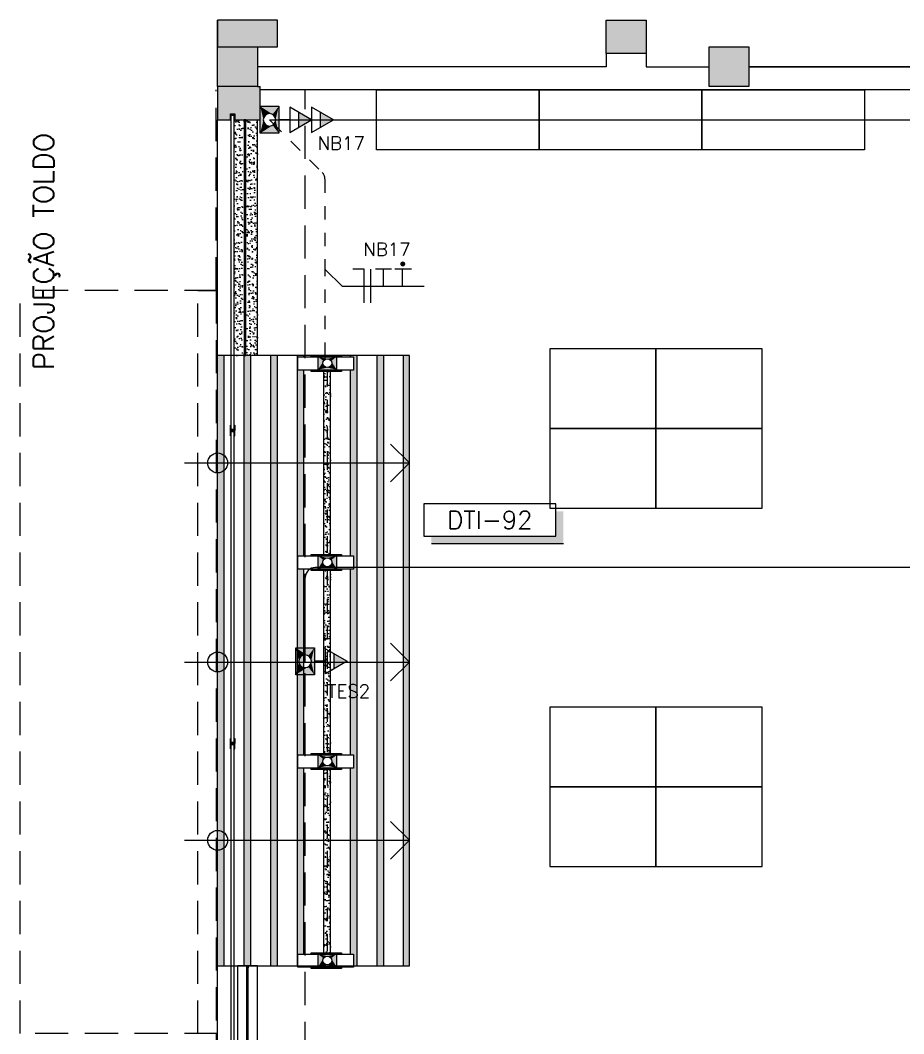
# Model space of a CAD drawing. Header units: metres. Extents: x -367 to 368, y -238 to 223.
# Drawn here: x 198.51 to 205.17, y 215.03 to 222.67 of the extents above; entities that cross this region are included whole.
import ezdxf
from ezdxf.enums import TextEntityAlignment as Align

# ---------------------------------------------------------------- set-up
doc = ezdxf.new("R2010")
doc.units = ezdxf.units.M
doc.linetypes.add('DIVIDE', pattern=[31.75, 12.7, -6.35, 0, -6.35, 0, -6.35])
doc.linetypes.add('LA_BAU_BASES GERAIS_R00$0$LA_BAU_FACHADAS_R01$0$DASHED2', pattern=[0.375, 0.25, -0.125])
for name, color, linetype in [('ELE-INDICAÇÕES', 10, 'Continuous'), ('ELE-INSTALAÇÕES', 160, 'Continuous'), ('ELE-TOMADAS', 10, 'Continuous'), ('ELE-VARIADOS', 10, 'Continuous'), ('ELETRICA', 160, 'Continuous'), ('LA_BAU_BASES GERAIS_R00$0$base', 253, 'Continuous')]:
    doc.layers.add(name, color=color, linetype=linetype)
doc.styles.add('LA_BAU_BASES GERAIS_R00$0$LA_BAU_MERC_R01$0$R40-125-RS', font='romans.shx', dxfattribs={"height": 0.1248})
doc.styles.add('LA_BAU_BASES GERAIS_R00$0$LA_BAU_MERC_R01$0$RS80', font='ROMANS', dxfattribs={"height": 0.18})
doc.styles.add('LA_BAU_BASES GERAIS_R00$0$R60-100-RS', font='romans.shx', dxfattribs={"height": 0.152})
doc.styles.add('LA_BAU_BASES GERAIS_R00$0$R60-125-RS', font='romans.shx', dxfattribs={"height": 0.19})
doc.styles.add('LA_BAU_BASES GERAIS_R00$0$R80-100-RS', font='romans.shx', dxfattribs={"height": 0.203})
doc.styles.get("Standard").update_dxf_attribs({"font": 'romans.shx'})

# ---------------------------------------------------------------- blocks, each defined once
blk = doc.blocks.new('LA_BAU_BASES GERAIS_R00$0$LA_BAU_ALVENARIA TÉRREO_R01$0$mainel')
for p, q in [((244.8023, 177.711), (244.7623, 177.711)), ((244.7623, 177.711), (244.7623, 177.709)), ((244.7623, 177.709), (244.8423, 177.709)), ((244.7623, 177.709), (244.7623, 177.709)), ((244.7623, 177.709), (244.8003, 177.709)), ((244.8423, 177.679), (244.7623, 177.679)), ((244.8003, 177.679), (244.7623, 177.679)), ((244.7623, 177.679), (244.7623, 177.677)), ((244.8003, 177.709), (244.8003, 177.679)), ((244.8023, 177.677), (244.8023, 177.711)), ((244.8023, 177.711), (244.8423, 177.711)), ((244.8023, 177.677), (244.8023, 177.709)), ((244.8043, 177.709), (244.8043, 177.679)), ((244.8423, 177.709), (244.8043, 177.709)), ((244.8043, 177.679), (244.8423, 177.679)), ((244.8423, 177.711), (244.8423, 177.709)), ((244.8423, 177.679), (244.8423, 177.677)), ((244.7623, 177.677), (244.8023, 177.677)), ((244.8423, 177.677), (244.8023, 177.677))]:
    blk.add_line(p, q)
blk = doc.blocks.new('LA_BAU_BASES GERAIS_R00$0$LA_BAU_ALVENARIA TÉRREO_R01')
at = {"layer": 'LA_BAU_BASES GERAIS_R00$0$base'}
h = blk.add_hatch(color=256, dxfattribs=at)
h.dxf.hatch_style = 1
h.paths.add_polyline_path([(200.45, 222.67), (200, 222.67), (200, 222.47), (200.3, 222.47), (200.45, 222.47)])
h = blk.add_hatch(color=256, dxfattribs=at)
h.dxf.hatch_style = 1
h.paths.add_polyline_path([(203.225, 222.67), (202.925, 222.67), (202.925, 222.42), (203.225, 222.42)])
h = blk.add_hatch(color=256, dxfattribs=at)
h.dxf.hatch_style = 1
h.paths.add_polyline_path([(200.3, 222.47), (200, 222.47), (200, 222.17), (200.3, 222.17)])
at = {"layer": 'LA_BAU_BASES GERAIS_R00$0$base', "linetype": 'Continuous'}
h = blk.add_hatch(color=256, dxfattribs=at)
h.dxf.hatch_style = 1
h.paths.add_polyline_path([(204, 222.47), (203.7, 222.47), (203.7, 222.17), (204, 222.17)])
at = {"layer": 'LA_BAU_BASES GERAIS_R00$0$base'}
h = blk.add_hatch(color=256, dxfattribs=at)
h.dxf.hatch_style = 1
h.paths.add_polyline_path([(200.32, 222.17), (200.3, 222.17), (200, 222.17), (200, 221.92), (200.096, 221.92), (200.096, 221.965), (200.13, 221.965), (200.13, 221.92), (200.32, 221.92)])
at = {"layer": 'LA_BAU_BASES GERAIS_R00$0$base', "linetype": 'Continuous'}
h = blk.add_hatch(dxfattribs=at)
h.set_pattern_fill('AR-SAND', color=256, scale=0.001)
h.set_pattern_definition([(37.5, (200.28075, 221.34079), (-0.0016, 0.0489413), [0, -0.038608, 0, -0.04318, 0, -0.041275]), (7.5, (200.28075, 221.34079), (0.0449523, 0.0716825), [0, -0.020828, 0, -0.034798, 0, -0.013335]), (327.5, (200.249507, 221.34079), (0.0790992, 0.0001437), [0, -0.0127, 0, -0.04572, 0, -0.05969]), (317.5, (200.24951, 221.34079), (0.0763556, 0.022293), [0, -0.00635, 0, -0.029972, 0, -0.03429])])
h.paths.add_polyline_path([(200.3, 221.92), (200.22, 221.92), (200.22, 221.89), (200.22, 220.175), (200.22, 220.145), (200.3, 220.145)])
h.paths.add_polyline_path([(200.123, 220.145), (200.19, 220.145), (200.19, 221.92), (200.123, 221.92)])
h = blk.add_hatch(dxfattribs=at)
h.set_pattern_fill('AR-SAND', color=256, scale=0.001)
h.paths.add_polyline_path([(200.05, 220.145), (200, 220.145), (200, 215.545), (200.05, 215.545)])
h = blk.add_hatch(dxfattribs=at)
h.set_pattern_fill('AR-SAND', color=256, scale=0.001)
h.paths.add_polyline_path([(200.25, 220.145), (200.2, 220.145), (200.2, 215.545), (200.25, 215.545)])
h = blk.add_hatch(dxfattribs=at)
h.set_pattern_fill('AR-SAND', color=256, scale=0.001)
h.paths.add_polyline_path([(200.45, 220.145), (200.4, 220.145), (200.4, 215.545), (200.45, 215.545)])
h = blk.add_hatch(dxfattribs=at)
h.set_pattern_fill('AR-SAND', color=256, scale=0.001)
h.paths.add_polyline_path([(200.6038, 215.545), (200.6, 215.545), (200.6, 220.145), (200.65, 220.145), (200.65, 220.135), (200.6038, 220.135), (200.6038, 220.035), (200.65, 220.035), (200.65, 218.635), (200.6038, 218.635), (200.6038, 218.535), (200.65, 218.535), (200.65, 217.135), (200.6038, 217.135), (200.6038, 217.035), (200.65, 217.035), (200.65, 215.635), (200.6038, 215.635)])
h = blk.add_hatch(dxfattribs=at)
h.set_pattern_fill('AR-SAND', color=256, scale=0.001)
h.paths.add_polyline_path([(201, 215.635), (201, 217.035), (201.0238, 217.035), (201.0238, 217.135), (201, 217.135), (201, 218.535), (201.0238, 218.535), (201.0238, 218.635), (201, 218.635), (201, 220.035), (201.0238, 220.035), (201.0238, 220.135), (201, 220.135), (201, 220.145), (201.05, 220.145), (201.05, 215.545), (201.0238, 215.545), (201.0238, 215.635)])
h = blk.add_hatch(dxfattribs=at)
h.set_pattern_fill('AR-SAND', color=256, scale=0.001)
h.paths.add_polyline_path([(201.25, 220.145), (201.2, 220.145), (201.2, 215.545), (201.25, 215.545)])
h = blk.add_hatch(dxfattribs=at)
h.set_pattern_fill('AR-SAND', color=256, scale=0.001)
h.paths.add_polyline_path([(201.4438, 220.145), (201.4, 220.145), (201.4, 215.545), (201.4438, 215.545)])
h = blk.add_hatch(dxfattribs=at)
h.set_pattern_fill('AR-SAND', color=256, scale=0.001)
h.paths.add_polyline_path([(200.8, 220.025), (200.85, 220.025), (200.85, 218.645), (200.8, 218.645)])
h = blk.add_hatch(dxfattribs=at)
h.set_pattern_fill('AR-SAND', color=256, scale=0.001)
h.paths.add_polyline_path([(200.8, 218.525), (200.85, 218.525), (200.85, 217.145), (200.8, 217.145)])
h = blk.add_hatch(dxfattribs=at)
h.set_pattern_fill('AR-SAND', color=256, scale=0.001)
h.paths.add_polyline_path([(200.8, 217.025), (200.85, 217.025), (200.85, 215.645), (200.8, 215.645)])
at = {"layer": 'LA_BAU_BASES GERAIS_R00$0$base'}
for p, q in [((200.45, 222.67), (200, 222.67)), ((200, 222.67), (200, 222.47)), ((200, 222.17), (200, 222.67)), ((200.45, 222.47), (200.45, 222.67)), ((200, 222.47), (200.45, 222.47)), ((200, 222.17), (200, 221.92)), ((200.3, 222.17), (200.32, 222.17)), ((200.32, 221.92), (200.32, 222.17)), ((200, 221.92), (200.096, 221.92)), ((200.13, 221.92), (200.32, 221.92))]:
    blk.add_line(p, q, dxfattribs=at)
at = {"layer": 'LA_BAU_BASES GERAIS_R00$0$base', "linetype": 'LA_BAU_BASES GERAIS_R00$0$LA_BAU_FACHADAS_R01$0$DASHED2'}
for p, q in [((199.99, 220.635), (199.99, 222.145)), ((200.66, 200.25), (200.66, 222.145)), ((198.5141, 215.035), (198.5141, 220.635)), ((200, 220.635), (198.5141, 220.635)), ((200, 215.035), (198.5141, 215.035))]:
    blk.add_line(p, q, dxfattribs=at)
at = {"layer": 'LA_BAU_BASES GERAIS_R00$0$base', "linetype": 'Continuous'}
for p, q in [((200, 200.25), (200, 221.92)), ((200.2, 221.9185), (200.2, 220.16)), ((200.21, 221.905), (200.21, 220.1465)), ((200.3, 220.145), (200.3, 221.92)), ((200.05, 215.545), (200.05, 220.145)), ((200.2, 215.545), (200.2, 220.145)), ((200.25, 215.545), (200.25, 220.145)), ((200.4, 215.545), (200.4, 220.145)), ((200.45, 215.545), (200.45, 220.145)), ((200.6, 215.545), (200.6, 220.145)), ((200.65, 220.135), (200.65, 220.145)), ((200.65, 220.135), (200.65, 220.145)), ((201, 220.135), (201, 220.145)), ((201, 220.135), (201, 220.145)), ((201.05, 215.545), (201.05, 220.145)), ((201.2, 215.545), (201.2, 220.145)), ((201.25, 215.545), (201.25, 220.145)), ((201.4, 215.545), (201.4, 220.145)), ((200.65, 218.635), (200.65, 220.035)), ((200.8, 218.645), (200.8, 220.025)), ((200.85, 218.645), (200.85, 220.025)), ((201, 218.635), (201, 220.035)), ((200.103, 219.59), (200.123, 219.59)), ((200.123, 219.57), (200.103, 219.57)), ((200.65, 217.135), (200.65, 218.535)), ((201, 217.135), (201, 218.535)), ((200.8, 217.145), (200.8, 218.525)), ((200.85, 217.145), (200.85, 218.525)), ((200.103, 217.23), (200.123, 217.23)), ((200.123, 217.21), (200.103, 217.21)), ((200.65, 215.635), (200.65, 217.035)), ((200.8, 215.645), (200.8, 217.025)), ((200.85, 215.645), (200.85, 217.025)), ((201, 215.635), (201, 217.035)), ((200.22, 212.515), (200.22, 215.53)), ((200.23, 212.515), (200.23, 215.53)), ((199.99, 215.035), (199.99, 200))]:
    blk.add_line(p, q, dxfattribs=at)
at = {"layer": 'LA_BAU_BASES GERAIS_R00$0$base'}
for points in [[(202.925, 222.42), (202.925, 222.67), (203.225, 222.67), (203.225, 222.42)], [(200, 222.47), (200.3, 222.47), (200.3, 222.17), (200, 222.17)], [(200.2, 221.905), (200.2, 221.9185), (200.21, 221.9185), (200.21, 221.905), (200.2115, 221.905), (200.2115, 221.92), (200.1985, 221.92), (200.1985, 221.905)]]:
    blk.add_lwpolyline(points, close=True, dxfattribs=at)
at = {"layer": 'LA_BAU_BASES GERAIS_R00$0$base', "linetype": 'Continuous'}
for points in [[(203.7, 222.47), (204, 222.47), (204, 222.17), (203.7, 222.17)], [(205.9266, 222.32), (204, 222.32)], [(200.21, 220.16), (200.21, 220.1465), (200.2, 220.1465), (200.2, 220.16), (200.1985, 220.16), (200.1985, 220.145), (200.2115, 220.145), (200.2115, 220.16)], [(200.22, 215.53), (200.22, 215.5435), (200.23, 215.5435), (200.23, 215.53), (200.2315, 215.53), (200.2315, 215.545), (200.2185, 215.545), (200.2185, 215.53)]]:
    blk.add_lwpolyline(points, close=True, dxfattribs=at)
at = {"layer": 'LA_BAU_BASES GERAIS_R00$0$base'}
for points in [[(202.925, 222.42), (202.925, 222.32), (200.3, 222.32)], [(200.096, 221.92), (200.096, 221.965), (200.13, 221.965), (200.13, 221.92), (200.128, 221.92), (200.128, 221.963), (200.098, 221.963), (200.098, 221.92), (200.096, 221.92)], [(200.103, 217.23), (200.103, 219.57)], [(200.123, 219.57), (200.123, 217.23)], [(200.103, 214.85), (200.103, 217.21)], [(200.123, 217.21), (200.123, 214.85)]]:
    blk.add_lwpolyline(points, dxfattribs=at)
at = {"layer": 'LA_BAU_BASES GERAIS_R00$0$base', "linetype": 'Continuous'}
for points in [[(203.225, 222.42), (203.225, 222.32), (203.6975, 222.32)], [(220.3, 222.17), (214.745, 222.17), (214.745, 221.93), (214.245, 221.93), (214.245, 222.145), (200.32, 222.145)], [(200.103, 219.59), (200.103, 221.955), (200.123, 221.955), (200.123, 219.59)], [(200, 215.545), (201.4438, 215.545), (201.4438, 220.145), (200, 220.145)], [(200.7037, 218.635), (200.7037, 218.645), (200.9337, 218.645), (200.9337, 218.635)], [(200.7037, 217.135), (200.7037, 217.145), (200.9337, 217.145), (200.9337, 217.135)], [(200.9337, 217.035), (200.9337, 217.025), (200.7037, 217.025), (200.7037, 217.035)], [(200.3, 212.5), (200.3, 215.545), (200.15, 215.545), (200.15, 212.5)]]:
    blk.add_lwpolyline(points, dxfattribs=at)
at = {"layer": 'LA_BAU_BASES GERAIS_R00$0$base', "linetype": 'LA_BAU_BASES GERAIS_R00$0$LA_BAU_FACHADAS_R01$0$DASHED2'}
blk.add_lwpolyline([(199.99, 220.635), (199.99, 215.035), (199.85, 215.035), (199.85, 220.635), (199.99, 220.635)], dxfattribs=at)
at = {"layer": 'LA_BAU_BASES GERAIS_R00$0$base', "linetype": 'Continuous', "elevation": 0}
for points in [[(201.0238, 220.135), (201.0238, 220.035), (200.6038, 220.035), (200.6038, 220.135)], [(201.0238, 218.635), (201.0238, 218.535), (200.6038, 218.535), (200.6038, 218.635)], [(201.0238, 217.135), (201.0238, 217.035), (200.6038, 217.035), (200.6038, 217.135)], [(201.0238, 215.635), (201.0238, 215.535), (200.6038, 215.535), (200.6038, 215.635)]]:
    blk.add_lwpolyline(points, close=True, dxfattribs=at)
for points in [[(200.7037, 220.135), (200.7037, 220.145), (200.9337, 220.145), (200.9337, 220.135)], [(200.9337, 220.035), (200.9337, 220.025), (200.7037, 220.025), (200.7037, 220.035)], [(200.9337, 218.535), (200.9337, 218.525), (200.7037, 218.525), (200.7037, 218.535)], [(200.7037, 217.135), (200.7037, 217.145), (200.9337, 217.145), (200.9337, 217.135)], [(200.7037, 217.135), (200.7037, 217.145), (200.9337, 217.145), (200.9337, 217.135)], [(200.7037, 217.135), (200.7037, 217.145), (200.9337, 217.145), (200.9337, 217.135)], [(200.7037, 217.135), (200.7037, 217.145), (200.9337, 217.145), (200.9337, 217.135)], [(200.9337, 217.035), (200.9337, 217.025), (200.7037, 217.025), (200.7037, 217.035)], [(200.9337, 217.035), (200.9337, 217.025), (200.7037, 217.025), (200.7037, 217.035)], [(200.9337, 217.035), (200.9337, 217.025), (200.7037, 217.025), (200.7037, 217.035)], [(200.9337, 217.035), (200.9337, 217.025), (200.7037, 217.025), (200.7037, 217.035)], [(200.7037, 215.635), (200.7037, 215.645), (200.9337, 215.645), (200.9337, 215.635)], [(200.9337, 215.535), (200.9337, 215.525), (200.7037, 215.525), (200.7037, 215.535)]]:
    blk.add_lwpolyline(points, dxfattribs=at)
at = {"layer": 'LA_BAU_BASES GERAIS_R00$0$base', "linetype": 'Continuous', "rotation": 90}
for p in [(377.807, -25.2223), (377.807, -27.5823)]:
    blk.add_blockref('LA_BAU_BASES GERAIS_R00$0$LA_BAU_ALVENARIA TÉRREO_R01$0$mainel', p, dxfattribs=at)
blk = doc.blocks.new('LA_BAU_BASES GERAIS_R00$0$LA_BAU_MERC_R01')
at = {"layer": 'LA_BAU_BASES GERAIS_R00$0$base'}
for p, q in [((201.195, 222.145), (202.42, 222.145)), ((201.195, 221.695), (201.195, 222.145)), ((202.42, 222.145), (203.645, 222.145)), ((202.42, 221.695), (202.42, 222.145)), ((202.42, 222.145), (202.42, 221.695)), ((203.645, 222.145), (203.645, 221.695)), ((203.645, 222.145), (204.87, 222.145)), ((203.645, 221.695), (203.645, 222.145)), ((204.87, 222.145), (204.87, 221.695)), ((202.42, 221.695), (201.195, 221.695)), ((203.645, 221.695), (202.42, 221.695)), ((204.87, 221.695), (203.645, 221.695)), ((202.5, 220.195), (202.5, 219.595)), ((203.3, 220.195), (202.5, 220.195)), ((203.3, 220.195), (203.3, 219.595)), ((204.1, 220.195), (203.3, 220.195)), ((203.3, 219.595), (203.3, 220.195)), ((204.1, 219.595), (204.1, 220.195)), ((202.5, 219.595), (202.5, 218.995)), ((203.3, 219.595), (202.5, 219.595)), ((202.5, 219.595), (203.3, 219.595)), ((203.3, 219.595), (203.3, 218.995)), ((204.1, 219.595), (203.3, 219.595)), ((203.3, 218.995), (203.3, 219.595)), ((203.3, 219.595), (204.1, 219.595)), ((204.1, 218.995), (204.1, 219.595)), ((202.5, 218.995), (203.3, 218.995)), ((203.3, 218.995), (204.1, 218.995)), ((202.5, 217.495), (202.5, 216.895)), ((203.3, 217.495), (202.5, 217.495)), ((203.3, 217.495), (203.3, 216.895)), ((204.1, 217.495), (203.3, 217.495)), ((203.3, 216.895), (203.3, 217.495)), ((204.1, 216.895), (204.1, 217.495)), ((202.5, 216.895), (202.5, 216.295)), ((203.3, 216.895), (202.5, 216.895)), ((202.5, 216.895), (203.3, 216.895)), ((203.3, 216.895), (203.3, 216.295)), ((204.1, 216.895), (203.3, 216.895)), ((203.3, 216.295), (203.3, 216.895)), ((203.3, 216.895), (204.1, 216.895)), ((204.1, 216.295), (204.1, 216.895)), ((202.5, 216.295), (203.3, 216.295)), ((203.3, 216.295), (204.1, 216.295))]:
    blk.add_line(p, q, dxfattribs=at)
at = {"layer": 'LA_BAU_BASES GERAIS_R00$0$base', "text_generation_flag": 4}
for tag, height, rotation, style, p in [('CD H=1.45', 0.12, 180, 'LA_BAU_BASES GERAIS_R00$0$LA_BAU_MERC_R01$0$RS80', (261.7377, 205.5486)), ('CD H=1.45', 0.12, 180, 'LA_BAU_BASES GERAIS_R00$0$LA_BAU_MERC_R01$0$RS80', (262.989, 205.5486)), ('CD H=2.25', 0.1248, 270, 'LA_BAU_BASES GERAIS_R00$0$LA_BAU_MERC_R01$0$R40-125-RS', (266.1703, 203.6629)), ('CD H=1.45', 0.12, 180, 'LA_BAU_BASES GERAIS_R00$0$LA_BAU_MERC_R01$0$RS80', (261.3541, 202.8262)), ('CD H=1.45', 0.12, 180, 'LA_BAU_BASES GERAIS_R00$0$LA_BAU_MERC_R01$0$RS80', (262.6054, 202.8262)), ('CD H=1.45', 0.12, 180, 'LA_BAU_BASES GERAIS_R00$0$LA_BAU_MERC_R01$0$RS80', (263.8567, 202.8262)), ('CD H=1.45', 0.12, 180, 'LA_BAU_BASES GERAIS_R00$0$LA_BAU_MERC_R01$0$RS80', (265.108, 202.8262))]:
    blk.add_attdef(tag, text='', height=height, rotation=rotation, dxfattribs=dict(at, style=style)).set_placement(p, align=Align.MIDDLE)
at = {"layer": 'LA_BAU_BASES GERAIS_R00$0$base', "style": 'LA_BAU_BASES GERAIS_R00$0$LA_BAU_MERC_R01$0$RS80', "text_generation_flag": 4}
for p in [(261.764, 204.8962), (263.0153, 204.8962)]:
    blk.add_attdef('CD H=1.45', text='', height=0.12, dxfattribs=at).set_placement(p, align=Align.MIDDLE)
at = {"layer": 'LA_BAU_BASES GERAIS_R00$0$base', "style": 'LA_BAU_BASES GERAIS_R00$0$LA_BAU_MERC_R01$0$R40-125-RS'}
for p in [(246.2431, 203.0982), (247.3931, 203.0982), (248.5431, 203.0982), (249.6931, 203.0982), (250.8431, 203.0982), (246.2431, 202.3182), (247.3931, 202.3182), (248.5431, 202.3182), (249.6931, 202.3182), (250.8431, 202.3182)]:
    blk.add_attdef('TIPO', text='', height=0.1248, rotation=180, dxfattribs=at).set_placement(p, align=Align.MIDDLE)
blk = doc.blocks.new('LA_BAU_BASES GERAIS_R00')
at = {"layer": 'LA_BAU_BASES GERAIS_R00$0$base', "elevation": 0}
for points in [[(201.3023, 219.1936), (201.4438, 219.335), (201.3023, 219.4764)], [(199.75, 219.335), (201.4438, 219.335)], [(201.3023, 217.6936), (201.4438, 217.835), (201.3023, 217.9764)], [(199.75, 217.835), (201.4438, 217.835)], [(201.3023, 216.3504), (201.4438, 216.4918), (201.3023, 216.6333)], [(199.75, 216.4918), (201.4438, 216.4918)]]:
    blk.add_lwpolyline(points, dxfattribs=at)
at = {"layer": 'LA_BAU_BASES GERAIS_R00$0$base'}
for centre in [(200, 219.335, 0), (200, 217.835, 0), (200, 216.4918, 0)]:
    blk.add_circle(centre, 0.075, dxfattribs=at)
for name in ['LA_BAU_BASES GERAIS_R00$0$LA_BAU_MERC_R01', 'LA_BAU_BASES GERAIS_R00$0$LA_BAU_ALVENARIA TÉRREO_R01']:
    blk.add_blockref(name, (0, 0), dxfattribs=at)
at = {"layer": 'LA_BAU_BASES GERAIS_R00$0$base', "insert": (198.614, 220.0353), "char_height": 0.152, "width": 4.107204, "attachment_point": 1, "rotation": 90, "style": 'LA_BAU_BASES GERAIS_R00$0$R60-100-RS'}
blk.add_mtext('PROJEÇÃO TOLDO', dxfattribs=at)
at = {"layer": 'LA_BAU_BASES GERAIS_R00$0$base', "style": 'LA_BAU_BASES GERAIS_R00$0$R60-125-RS'}
for p in [(242.7816, 218.9192), (358.6366, 192.9642)]:
    blk.add_attdef('S', text='', height=0.19, rotation=90, dxfattribs=at).set_placement(p, align=Align.MIDDLE_CENTER)
at = {"layer": 'LA_BAU_BASES GERAIS_R00$0$base', "style": 'LA_BAU_BASES GERAIS_R00$0$R80-100-RS'}
blk.add_attdef('ACESSO', text='', height=0.203, dxfattribs=at).set_placement((365.9223, 191.9868), align=Align.TOP_CENTER)
at = {"layer": 'LA_BAU_BASES GERAIS_R00$0$base', "style": 'LA_BAU_BASES GERAIS_R00$0$R60-125-RS'}
blk.add_attdef('S', text='', height=0.19, dxfattribs=at).set_placement((266.1142, 180.9134), align=Align.MIDDLE_CENTER)
blk = doc.blocks.new('*U2')
at = {"linetype": 'Continuous'}
for points in [[(-46.3112, -157.7021), (-46.1816, -157.7311), (-46.052, -157.7021)], [(-46.3112, -157.7021), (-46.1921, -157.732), (-46.1816, -157.7311)], [(-46.3112, -157.7021), (-46.2023, -157.7347), (-46.1921, -157.732)], [(-46.3112, -157.7021), (-46.2119, -157.7392), (-46.2023, -157.7347)], [(-46.3112, -157.7021), (-46.2206, -157.7453), (-46.2119, -157.7392)], [(-46.3112, -157.7021), (-46.228, -157.7527), (-46.2206, -157.7453)], [(-46.3112, -157.7021), (-46.2341, -157.7614), (-46.228, -157.7527)], [(-46.3112, -157.7021), (-46.3112, -157.8813), (-46.2341, -157.7614)], [(-46.2341, -157.7614), (-46.3112, -157.8813), (-46.2386, -157.771)], [(-46.2386, -157.771), (-46.3112, -157.8813), (-46.2413, -157.7812)], [(-46.2413, -157.7812), (-46.3112, -157.8813), (-46.2422, -157.7917)], [(-46.052, -157.7021), (-46.1816, -157.7311), (-46.1711, -157.732)], [(-46.052, -157.7021), (-46.1711, -157.732), (-46.1609, -157.7347)], [(-46.052, -157.7021), (-46.1609, -157.7347), (-46.1513, -157.7392)], [(-46.052, -157.7021), (-46.1513, -157.7392), (-46.1426, -157.7453)], [(-46.052, -157.7021), (-46.1426, -157.7453), (-46.1351, -157.7527)], [(-46.052, -157.7021), (-46.1351, -157.7527), (-46.1291, -157.7614)], [(-46.052, -157.7021), (-46.1291, -157.7614), (-46.052, -157.8813)], [(-46.1291, -157.7614), (-46.1246, -157.771), (-46.052, -157.8813)], [(-46.1246, -157.771), (-46.1219, -157.7812), (-46.052, -157.8813)], [(-46.1219, -157.7812), (-46.121, -157.7917), (-46.052, -157.8813)], [(-46.2422, -157.7917), (-46.3112, -157.8813), (-46.2413, -157.8022)], [(-46.2413, -157.8022), (-46.3112, -157.8813), (-46.2386, -157.8124)], [(-46.2386, -157.8124), (-46.3112, -157.8813), (-46.2341, -157.822)], [(-46.2341, -157.822), (-46.3112, -157.8813), (-46.228, -157.8307)], [(-46.228, -157.8307), (-46.3112, -157.8813), (-46.2206, -157.8382)], [(-46.2206, -157.8382), (-46.3112, -157.8813), (-46.2119, -157.8442)], [(-46.2119, -157.8442), (-46.3112, -157.8813), (-46.2023, -157.8487)], [(-46.2023, -157.8487), (-46.3112, -157.8813), (-46.1921, -157.8514)], [(-46.1921, -157.8514), (-46.3112, -157.8813), (-46.1816, -157.8523)], [(-46.1816, -157.8523), (-46.3112, -157.8813), (-46.052, -157.8813)], [(-46.1711, -157.8514), (-46.1816, -157.8523), (-46.052, -157.8813)], [(-46.1609, -157.8487), (-46.1711, -157.8514), (-46.052, -157.8813)], [(-46.1513, -157.8442), (-46.1609, -157.8487), (-46.052, -157.8813)], [(-46.1426, -157.8382), (-46.1513, -157.8442), (-46.052, -157.8813)], [(-46.1351, -157.8307), (-46.1426, -157.8382), (-46.052, -157.8813)], [(-46.1291, -157.822), (-46.1351, -157.8307), (-46.052, -157.8813)], [(-46.1246, -157.8124), (-46.1291, -157.822), (-46.052, -157.8813)], [(-46.1219, -157.8022), (-46.1246, -157.8124), (-46.052, -157.8813)], [(-46.121, -157.7917), (-46.1219, -157.8022), (-46.052, -157.8813)]]:
    blk.add_solid(points, dxfattribs=at)
blk = doc.blocks.new('CD')
blk.add_lwpolyline([(0.15, 0.1085), (0, 0.1085), (0, -0.1085), (0.15, -0.1085)], close=True)
blk.add_circle((0.075, 0), 0.0507)
at = {"linetype": 'Continuous', "xscale": 0.8367081843719656, "yscale": 0.8367081843719656, "zscale": 0.8367081843719656, "rotation": 270}
blk.add_blockref('*U2', (132.1006, -38.6405), dxfattribs=at)

msp = doc.modelspace()

# ---------------------------------------------------------------- hatches: boundary and pattern name
at = {"layer": 'ELE-VARIADOS'}
msp.add_hatch(color=4, dxfattribs=at).paths.add_polyline_path([(202.603, 218.7268), (202.603, 218.9705), (202.5467, 218.9705), (202.5467, 218.783), (201.6092, 218.783), (201.6092, 218.7268)])

# ---------------------------------------------------------------- linework, layer by layer
at = {"layer": 'ELE-INDICAÇÕES', "color": 20}
for p, q in [((201.1041, 220.7946, 0), (201.0185, 220.7946, 0)), ((201.1041, 220.5413, 0), (201.1041, 220.7946, 0)), ((201.1541, 220.5413, 0), (201.1541, 220.7946, 0)), ((201.3094, 220.7946, 0), (201.1874, 220.7946, 0)), ((201.455, 220.7946, 0), (201.3331, 220.7946, 0)), ((201.4592, 220.7946, 0), (201.3373, 220.7946, 0))]:
    msp.add_line(p, q, dxfattribs=at)
at = {"layer": 'ELE-INDICAÇÕES', "color": 20, "linetype": 'Continuous'}
for p, q in [((201.2484, 220.6679, 0), (201.2484, 220.7946, 0)), ((201.392, 220.6679, 0), (201.392, 220.7946, 0))]:
    msp.add_line(p, q, dxfattribs=at)
at = {"layer": 'ELE-INDICAÇÕES', "color": 2}
msp.add_line((200.9376, 220.6679, 0), (201.554, 220.6679, 0), dxfattribs=at)
at = {"layer": 'ELE-INDICAÇÕES', "color": 20, "const_width": 0.0188, "elevation": 0}
msp.add_lwpolyline([(201.3847, 220.8339, 1), (201.4034, 220.8339, 1)], format="xyb", close=True, dxfattribs=at)
at = {"layer": 'ELE-INSTALAÇÕES', "color": 210, "linetype": 'DIVIDE', "ltscale": 0.01}
for p, q in [((200.3903, 221.92), (200.7863, 221.524, 0)), ((200.8083, 220.1153, 0), (200.8083, 221.4709, 0)), ((200.8257, 220.0375, 0), (200.8257, 218.635, 0)), ((200.8257, 218.5375, 0), (200.8257, 217.135, 0)), ((200.8257, 217.0375, 0), (200.8257, 215.635, 0))]:
    msp.add_line(p, q, dxfattribs=at)
at = {"layer": 'ELE-INSTALAÇÕES', "color": 210, "linetype": 'DIVIDE', "ltscale": 0.01, "extrusion": (9.78689e-08, 0, 1)}
msp.add_arc((200.7333, 221.4709, 0), 0.075, 0, 45, dxfattribs=at)
at = {"layer": 'ELE-TOMADAS'}
for p, q in [((200.7076, 221.9209), (200.5433, 222.0156)), ((200.5433, 222.0149), (200.5434, 221.8252)), ((200.6083, 221.9774), (200.6084, 221.8628)), ((200.7075, 222.015), (200.7076, 221.8253)), ((200.8718, 221.9202), (200.7075, 222.015)), ((200.7725, 221.9775), (200.7726, 221.8629)), ((200.5433, 221.92), (200.4606, 221.92)), ((200.5434, 221.8252), (200.7076, 221.9201)), ((200.7076, 221.8253), (200.8718, 221.9202)), ((200.8111, 217.7455, 0), (200.8111, 217.9352, 0)), ((200.8111, 217.9352, 0), (200.9753, 217.8404, 0)), ((200.8761, 217.7831, 0), (200.8761, 217.8977, 0)), ((200.8111, 217.8404, 0), (200.7284, 217.8404, 0)), ((200.9753, 217.8404, 0), (200.8111, 217.7455, 0))]:
    msp.add_line(p, q, dxfattribs=at)
for points in [[(200.7076, 221.9201), (200.6083, 221.9774), (200.6084, 221.8628)], [(200.8718, 221.9202), (200.7725, 221.9775), (200.7726, 221.8629)], [(200.9753, 217.8404, 0), (200.8761, 217.7831, 0), (200.8761, 217.8977, 0)]]:
    msp.add_solid(points, dxfattribs=at)
at = {"layer": 'ELE-VARIADOS', "color": 4}
for p, q in [((202.5467, 219.0267), (201.553, 219.0267)), ((201.553, 219.0267), (201.553, 218.783)), ((202.5467, 218.783), (202.5467, 219.0267)), ((201.553, 218.783), (202.5467, 218.783)), ((201.6092, 218.7268), (202.603, 218.7268))]:
    msp.add_line(p, q, dxfattribs=at)
at = {"layer": 'ELETRICA', "color": 160}
for p, q in [((200.3903, 221.92), (211.5077, 221.92)), ((205.8331, 218.5468), (200.735, 218.5468)), ((200.66, 217.835), (200.66, 218.4718))]:
    msp.add_line(p, q, dxfattribs=at)
at = {"layer": 'ELETRICA', "color": 2}
msp.add_line((200.9376, 220.6679, 0), (200.8083, 220.7931, 0), dxfattribs=at)
at = {"layer": 'ELETRICA', "color": 160}
msp.add_arc((200.735, 218.4718), 0.075, 90, 180, dxfattribs=at)

# ---------------------------------------------------------------- block references
at = {"layer": 'ELE-INSTALAÇÕES', "color": 210, "linetype": 'DIVIDE', "ltscale": 0.01}
msp.add_blockref('LA_BAU_BASES GERAIS_R00', (0, 0), dxfattribs=at)
at = {"layer": 'ELE-VARIADOS'}
for p, xscale, yscale, zscale, rotation in [((200.32, 221.92), -0.93750000000002, 0.937499999999975, 0.9375, 179.9999999999978), ((200.8257, 220.0375, 0), 0.6499999999998778, 0.649999999999976, 0.65, 90.00000000002787), ((200.8257, 218.5375, 0), 0.6499999999998778, 0.649999999999976, 0.65, 90.00000000002787), ((200.5877, 217.8404, 0), -0.9375, 0.9375, 0.9375, 180), ((200.8257, 217.0375, 0), 0.6499999999998778, 0.6499999999999759, 0.65, 90.00000000002787), ((200.8257, 215.5375, 0), 0.6499999999998778, 0.6499999999999759, 0.65, 90.00000000002787)]:
    msp.add_blockref('CD', p, dxfattribs=dict(at, xscale=xscale, yscale=yscale, zscale=zscale, rotation=rotation))

# ---------------------------------------------------------------- texts
at = {"layer": 'ELE-INDICAÇÕES'}
for s, p in [('NB17', (200.9297, 221.6934)), ('TES2', (200.9871, 217.565, 0))]:
    msp.add_text(s, height=0.1, dxfattribs=at).set_placement(p, align=Align.CENTER)
at = {"layer": 'ELE-INDICAÇÕES', "color": 20}
msp.add_text('NB17', height=0.1, dxfattribs=at).set_placement((201.0961, 220.8944, 0))
at = {"layer": 'ELE-VARIADOS', "color": 4}
msp.add_attdef('DTI-92', text='DTI-000', height=0.135, dxfattribs=at).set_placement((202.0498, 218.9049), align=Align.MIDDLE)

doc.saveas('drawing.dxf')
